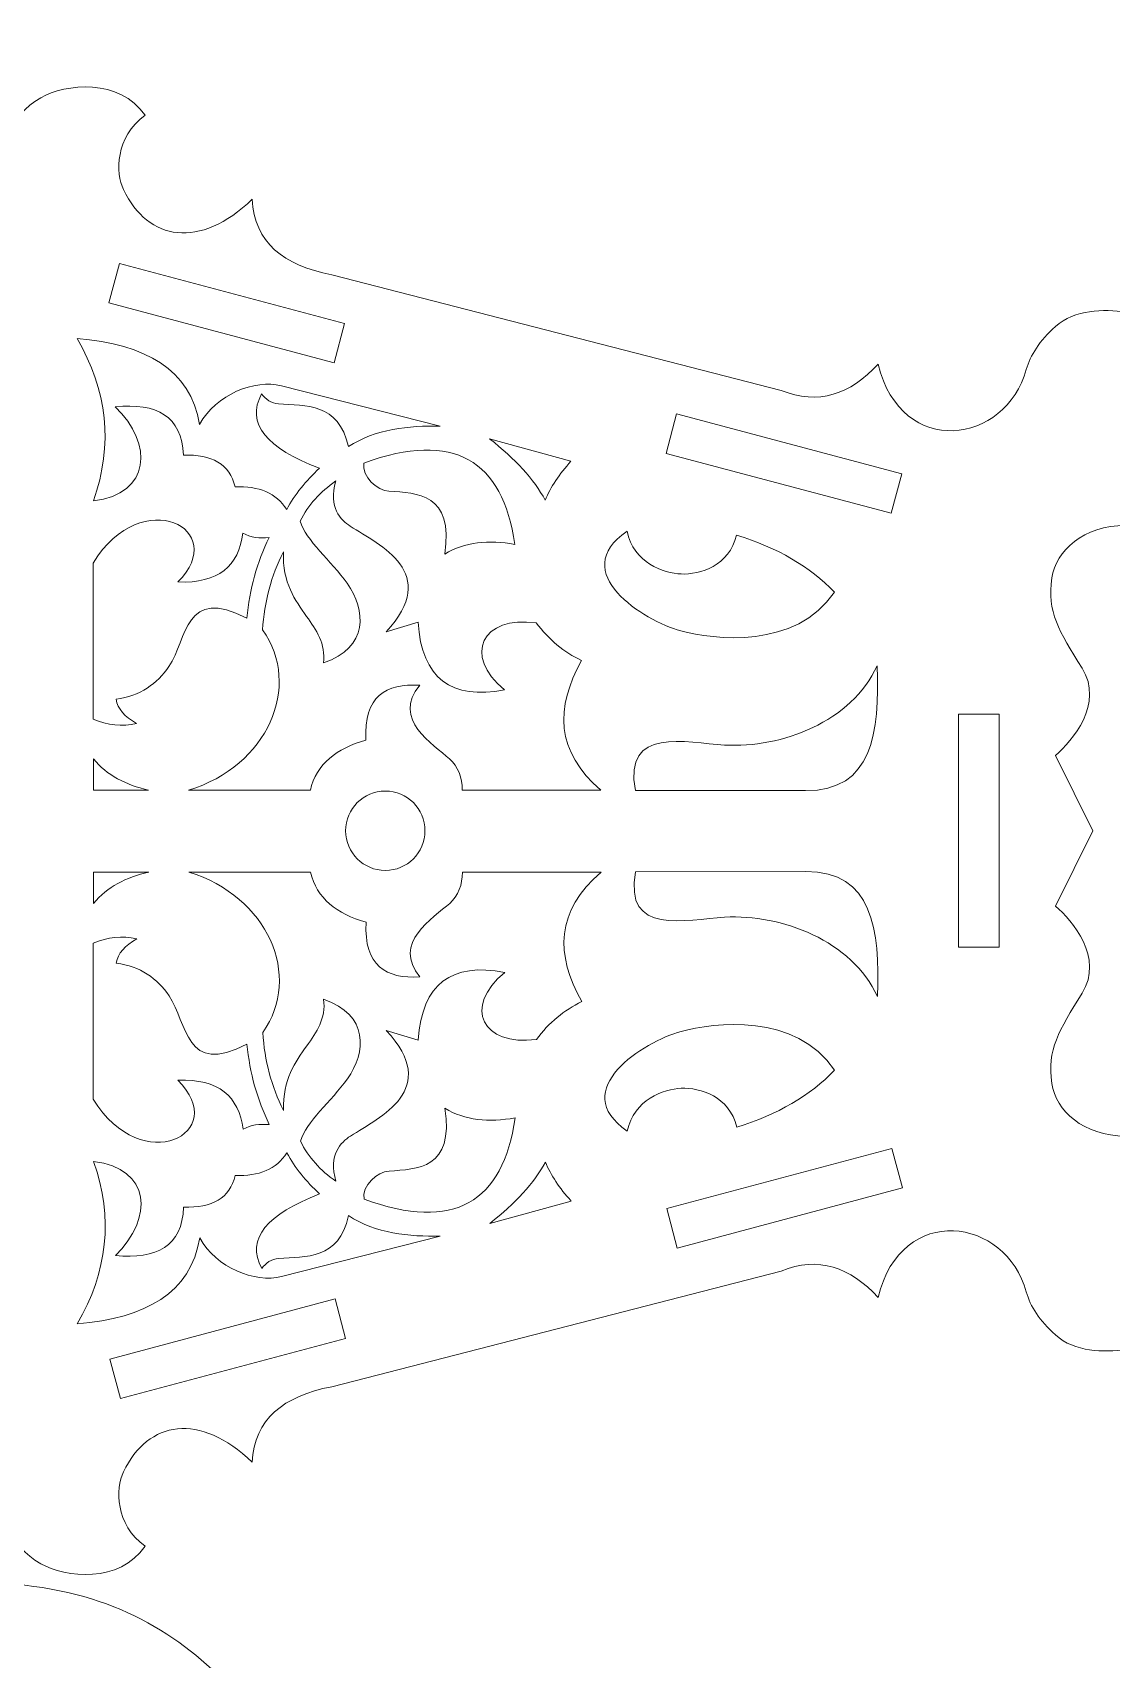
# Model space of a CAD drawing. Header units: centimetres. Extents: x -26.2 to 23.2, y -17.3 to 12.7.
# Drawn here: x -4.64 to 4.62, y -1.4 to 12.55 of the extents above; entities that cross this region are included whole.
import ezdxf

# ---------------------------------------------------------------- set-up
doc = ezdxf.new("R2010")
doc.units = ezdxf.units.CM
doc.header["$MEASUREMENT"] = 0
doc.layers.add('layer 1', color=7, linetype='Continuous')

msp = doc.modelspace()

# ---------------------------------------------------------------- linework, layer by layer
at = {"layer": 'layer 1', "color": 242, "lineweight": 9}
for points, knots in [([(4.45845, 5.70746), (4.45845, 5.70746), (4.1393, 5.06063), (4.1393, 5.06063), (4.1393, 5.06063), (4.28265, 4.93576), (4.55751, 4.61876), (4.36742, 4.31351), (4.36742, 4.31351), (4.16616, 3.99035), (4.06526, 3.83195), (4.10836, 3.53941), (4.10836, 3.53941), (4.14285, 3.3053), (4.37585, 3.0901), (4.7404, 3.08802), (4.7404, 3.08802), (4.7404, 3.08802), (4.7404, 1.25577), (4.7404, 1.25577), (4.7404, 1.25577), (4.55346, 1.23585), (4.30598, 1.23126), (4.13799, 1.38298), (4.13799, 1.38298), (4.00369, 1.50427), (3.92144, 1.62906), (3.88848, 1.75091), (3.88848, 1.75091), (3.71501, 2.39213), (2.81707, 2.52468), (2.61629, 1.70433), (2.61629, 1.70433), (2.3749, 1.96415), (2.10662, 2.06091), (1.78367, 1.93046), (1.78367, 1.93046), (1.78367, 1.93046), (-2.07264, 0.93827), (-2.07264, 0.93827), (-2.07264, 0.93827), (-2.48511, 0.85814), (-2.73836, 0.66123), (-2.75395, 0.29004), (-2.75395, 0.29004), (-3.20393, 0.7234), (-3.64829, 0.64961), (-3.85934, 0.20739), (-3.85934, 0.20739), (-3.92688, 0.06588), (-3.93301, -0.24247), (-3.6742, -0.43012), (-3.6742, -0.43012), (-3.89161, -0.75156), (-4.3595, -0.69988), (-4.56895, -0.58071), (-4.56895, -0.58071), (-5.13519, -0.25856), (-4.66163, 0.45414), (-4.99614, 0.42552), (-4.99614, 0.42552), (-5.08459, 0.41795), (-5.17567, 0.38894), (-5.26998, 0.3314), (-5.26998, 0.3314), (-5.47807, 0.22476), (-5.66952, 0.11761), (-5.87882, 0.0189), (-5.87882, 0.0189), (-6.17292, -0.11979), (-6.46937, -0.26389), (-6.79329, -0.32806), (-6.79329, -0.32806), (-6.8799, -0.34522), (-6.97179, -0.36034), (-7.06237, -0.37408), (-7.06237, -0.37408), (-7.28381, -0.40767), (-7.43477, -0.52451), (-7.46476, -0.70345), (-7.46476, -0.70345), (-7.48396, -0.81802), (-7.46715, -0.94927), (-7.33125, -1.11886), (-7.33125, -1.11886), (-7.69628, -1.13953), (-8.02181, -0.82535), (-8.02083, -0.41771), (-8.02083, -0.41771), (-8.8969, -0.38165), (-9.49354, -0.05375), (-9.9505, 0.40341), (-9.9505, 0.40341), (-10.42323, 0.87633), (-10.77827, 1.49282), (-11.11811, 1.57866), (-11.11811, 1.57866), (-11.00068, 1.37825), (-11.08739, 1.16177), (-11.18179, 1.07914), (-11.18179, 1.07914), (-11.29518, 0.97988), (-11.47221, 0.97053), (-11.55591, 0.99429), (-11.55591, 0.99429), (-11.66305, 1.02471), (-11.75448, 1.11906), (-11.78844, 1.17847), (-11.78844, 1.17847), (-11.85507, 1.29504), (-11.85127, 1.49886), (-11.82678, 1.58001), (-11.82678, 1.58001), (-11.79359, 1.68998), (-11.7042, 1.81207), (-11.64948, 1.85471), (-11.64948, 1.85471), (-11.44485, 2.01419), (-11.26447, 2.03251), (-11.01559, 2.02308), (-11.01559, 2.02308), (-11.58115, 2.89118), (-12.5579, 3.41561), (-13.61406, 3.36951), (-13.61406, 3.36951), (-13.89196, 3.35738), (-14.13357, 3.31979), (-14.29958, 3.26279), (-14.29958, 3.26279), (-14.46746, 3.20515), (-14.65178, 3.0614), (-14.6398, 2.94921), (-14.6398, 2.94921), (-14.63217, 2.87775), (-14.51344, 2.80417), (-14.30387, 2.81435), (-14.30387, 2.81435), (-14.47365, 2.50622), (-14.75675, 2.40495), (-14.96824, 2.4727), (-14.96824, 2.4727), (-15.18439, 2.54194), (-15.35744, 2.75405), (-15.36137, 3.08554), (-15.36137, 3.08554), (-15.68414, 2.96681), (-16.16542, 2.99143), (-16.47876, 3.11389), (-16.47876, 3.11389), (-16.8299, 3.25112), (-17.10101, 3.51855), (-17.26322, 3.86383), (-17.26322, 3.86383), (-17.40361, 4.16267), (-17.31485, 4.46839), (-17.44875, 4.70048), (-17.44875, 4.70048), (-17.55283, 4.88088), (-17.69818, 4.99401), (-17.912, 5.012), (-17.912, 5.012), (-18.06822, 5.02514), (-18.23809, 4.90711), (-18.39415, 4.66235), (-18.39415, 4.66235), (-18.58417, 4.86816), (-18.56627, 5.11358), (-18.38588, 5.38996), (-18.38588, 5.38996), (-18.66527, 5.39619), (-18.89751, 5.48953), (-19.06223, 5.70746), (-19.06223, 5.70746), (-18.89751, 5.92539), (-18.66527, 6.01873), (-18.38588, 6.02496), (-18.38588, 6.02496), (-18.56627, 6.30134), (-18.58417, 6.54676), (-18.39415, 6.75257), (-18.39415, 6.75257), (-18.23809, 6.50781), (-18.06822, 6.38978), (-17.912, 6.40292), (-17.912, 6.40292), (-17.69818, 6.42091), (-17.55283, 6.53404), (-17.44875, 6.71444), (-17.44875, 6.71444), (-17.31485, 6.94653), (-17.40361, 7.25225), (-17.26322, 7.55109), (-17.26322, 7.55109), (-17.10101, 7.89637), (-16.8299, 8.1638), (-16.47876, 8.30103), (-16.47876, 8.30103), (-16.16542, 8.42349), (-15.68414, 8.44811), (-15.36137, 8.32938), (-15.36137, 8.32938), (-15.35744, 8.66087), (-15.18439, 8.87298), (-14.96824, 8.94222), (-14.96824, 8.94222), (-14.75675, 9.00997), (-14.47365, 8.9087), (-14.30387, 8.60057), (-14.30387, 8.60057), (-14.51344, 8.61075), (-14.63217, 8.53717), (-14.6398, 8.46571), (-14.6398, 8.46571), (-14.65178, 8.35352), (-14.46746, 8.20977), (-14.29958, 8.15213), (-14.29958, 8.15213), (-14.13357, 8.09513), (-13.89196, 8.05754), (-13.61406, 8.04541), (-13.61406, 8.04541), (-12.5579, 7.99931), (-11.58115, 8.52374), (-11.01559, 9.39184), (-11.01559, 9.39184), (-11.26447, 9.38241), (-11.44485, 9.40073), (-11.64948, 9.56021), (-11.64948, 9.56021), (-11.7042, 9.60285), (-11.79359, 9.72494), (-11.82678, 9.83491), (-11.82678, 9.83491), (-11.85127, 9.91606), (-11.85507, 10.11988), (-11.78844, 10.23645), (-11.78844, 10.23645), (-11.75448, 10.29586), (-11.66305, 10.39021), (-11.55591, 10.42063), (-11.55591, 10.42063), (-11.47221, 10.44439), (-11.29518, 10.43504), (-11.18179, 10.33578), (-11.18179, 10.33578), (-11.08739, 10.25315), (-11.00068, 10.03667), (-11.11811, 9.83626), (-11.11811, 9.83626), (-10.77827, 9.9221), (-10.42323, 10.53859), (-9.9505, 11.01151), (-9.9505, 11.01151), (-9.49354, 11.46867), (-8.8969, 11.79657), (-8.02083, 11.83263), (-8.02083, 11.83263), (-8.02181, 12.24027), (-7.69628, 12.55445), (-7.33125, 12.53378), (-7.33125, 12.53378), (-7.46715, 12.36419), (-7.48396, 12.23294), (-7.46476, 12.11837), (-7.46476, 12.11837), (-7.43477, 11.93943), (-7.28381, 11.82259), (-7.06237, 11.789), (-7.06237, 11.789), (-6.97179, 11.77526), (-6.8799, 11.76014), (-6.79329, 11.74298), (-6.79329, 11.74298), (-6.46937, 11.67881), (-6.17292, 11.53471), (-5.87882, 11.39602), (-5.87882, 11.39602), (-5.66952, 11.29731), (-5.47807, 11.19016), (-5.26998, 11.08352), (-5.26998, 11.08352), (-5.17567, 11.02598), (-5.08459, 10.99697), (-4.99614, 10.9894), (-4.99614, 10.9894), (-4.66163, 10.96078), (-5.13519, 11.67348), (-4.56895, 11.99563), (-4.56895, 11.99563), (-4.3595, 12.1148), (-3.89161, 12.16648), (-3.6742, 11.84504), (-3.6742, 11.84504), (-3.93301, 11.65739), (-3.92688, 11.34904), (-3.85934, 11.20753), (-3.85934, 11.20753), (-3.64829, 10.76531), (-3.20393, 10.69152), (-2.75395, 11.12488), (-2.75395, 11.12488), (-2.73836, 10.75369), (-2.48511, 10.55678), (-2.07264, 10.47665), (-2.07264, 10.47665), (-2.07264, 10.47665), (1.78367, 9.48446), (1.78367, 9.48446), (1.78367, 9.48446), (2.10662, 9.35401), (2.3749, 9.45077), (2.61629, 9.71059), (2.61629, 9.71059), (2.81707, 8.89024), (3.71501, 9.02279), (3.88848, 9.66401), (3.88848, 9.66401), (3.92144, 9.78586), (4.00369, 9.91065), (4.13799, 10.03194), (4.13799, 10.03194), (4.30598, 10.18366), (4.55346, 10.17907), (4.7404, 10.15915), (4.7404, 10.15915), (4.7404, 10.15915), (4.7404, 8.3269), (4.7404, 8.3269), (4.7404, 8.3269), (4.37585, 8.32482), (4.14285, 8.10962), (4.10836, 7.87551), (4.10836, 7.87551), (4.06526, 7.58297), (4.16616, 7.42457), (4.36742, 7.10141), (4.36742, 7.10141), (4.55751, 6.79616), (4.28265, 6.47916), (4.1393, 6.35429), (4.1393, 6.35429), (4.1393, 6.35429), (4.45845, 5.70746), (4.45845, 5.70746)], [0, 0, 0, 0, 0.01149425, 0.01149425, 0.01149425, 0.01149425, 0.02298851, 0.02298851, 0.02298851, 0.02298851, 0.03448276, 0.03448276, 0.03448276, 0.03448276, 0.04597701, 0.04597701, 0.04597701, 0.04597701, 0.05747126, 0.05747126, 0.05747126, 0.05747126, 0.06896552, 0.06896552, 0.06896552, 0.06896552, 0.08045977, 0.08045977, 0.08045977, 0.08045977, 0.09195402, 0.09195402, 0.09195402, 0.09195402, 0.10344828, 0.10344828, 0.10344828, 0.10344828, 0.11494253, 0.11494253, 0.11494253, 0.11494253, 0.12643678, 0.12643678, 0.12643678, 0.12643678, 0.13793103, 0.13793103, 0.13793103, 0.13793103, 0.14942529, 0.14942529, 0.14942529, 0.14942529, 0.16091954, 0.16091954, 0.16091954, 0.16091954, 0.17241379, 0.17241379, 0.17241379, 0.17241379, 0.18390805, 0.18390805, 0.18390805, 0.18390805, 0.1954023, 0.1954023, 0.1954023, 0.1954023, 0.20689655, 0.20689655, 0.20689655, 0.20689655, 0.2183908, 0.2183908, 0.2183908, 0.2183908, 0.22988506, 0.22988506, 0.22988506, 0.22988506, 0.24137931, 0.24137931, 0.24137931, 0.24137931, 0.25287356, 0.25287356, 0.25287356, 0.25287356, 0.26436782, 0.26436782, 0.26436782, 0.26436782, 0.27586207, 0.27586207, 0.27586207, 0.27586207, 0.28735632, 0.28735632, 0.28735632, 0.28735632, 0.29885057, 0.29885057, 0.29885057, 0.29885057, 0.31034483, 0.31034483, 0.31034483, 0.31034483, 0.32183908, 0.32183908, 0.32183908, 0.32183908, 0.33333333, 0.33333333, 0.33333333, 0.33333333, 0.34482759, 0.34482759, 0.34482759, 0.34482759, 0.35632184, 0.35632184, 0.35632184, 0.35632184, 0.36781609, 0.36781609, 0.36781609, 0.36781609, 0.37931034, 0.37931034, 0.37931034, 0.37931034, 0.3908046, 0.3908046, 0.3908046, 0.3908046, 0.40229885, 0.40229885, 0.40229885, 0.40229885, 0.4137931, 0.4137931, 0.4137931, 0.4137931, 0.42528736, 0.42528736, 0.42528736, 0.42528736, 0.43678161, 0.43678161, 0.43678161, 0.43678161, 0.44827586, 0.44827586, 0.44827586, 0.44827586, 0.45977011, 0.45977011, 0.45977011, 0.45977011, 0.47126437, 0.47126437, 0.47126437, 0.47126437, 0.48275862, 0.48275862, 0.48275862, 0.48275862, 0.49425287, 0.49425287, 0.49425287, 0.49425287, 0.50574713, 0.50574713, 0.50574713, 0.50574713, 0.51724138, 0.51724138, 0.51724138, 0.51724138, 0.52873563, 0.52873563, 0.52873563, 0.52873563, 0.54022989, 0.54022989, 0.54022989, 0.54022989, 0.55172414, 0.55172414, 0.55172414, 0.55172414, 0.56321839, 0.56321839, 0.56321839, 0.56321839, 0.57471264, 0.57471264, 0.57471264, 0.57471264, 0.5862069, 0.5862069, 0.5862069, 0.5862069, 0.59770115, 0.59770115, 0.59770115, 0.59770115, 0.6091954, 0.6091954, 0.6091954, 0.6091954, 0.62068966, 0.62068966, 0.62068966, 0.62068966, 0.63218391, 0.63218391, 0.63218391, 0.63218391, 0.64367816, 0.64367816, 0.64367816, 0.64367816, 0.65517241, 0.65517241, 0.65517241, 0.65517241, 0.66666667, 0.66666667, 0.66666667, 0.66666667, 0.67816092, 0.67816092, 0.67816092, 0.67816092, 0.68965517, 0.68965517, 0.68965517, 0.68965517, 0.70114943, 0.70114943, 0.70114943, 0.70114943, 0.71264368, 0.71264368, 0.71264368, 0.71264368, 0.72413793, 0.72413793, 0.72413793, 0.72413793, 0.73563218, 0.73563218, 0.73563218, 0.73563218, 0.74712644, 0.74712644, 0.74712644, 0.74712644, 0.75862069, 0.75862069, 0.75862069, 0.75862069, 0.77011494, 0.77011494, 0.77011494, 0.77011494, 0.7816092, 0.7816092, 0.7816092, 0.7816092, 0.79310345, 0.79310345, 0.79310345, 0.79310345, 0.8045977, 0.8045977, 0.8045977, 0.8045977, 0.81609195, 0.81609195, 0.81609195, 0.81609195, 0.82758621, 0.82758621, 0.82758621, 0.82758621, 0.83908046, 0.83908046, 0.83908046, 0.83908046, 0.85057471, 0.85057471, 0.85057471, 0.85057471, 0.86206897, 0.86206897, 0.86206897, 0.86206897, 0.87356322, 0.87356322, 0.87356322, 0.87356322, 0.88505747, 0.88505747, 0.88505747, 0.88505747, 0.89655172, 0.89655172, 0.89655172, 0.89655172, 0.90804598, 0.90804598, 0.90804598, 0.90804598, 0.91954023, 0.91954023, 0.91954023, 0.91954023, 0.93103448, 0.93103448, 0.93103448, 0.93103448, 0.94252874, 0.94252874, 0.94252874, 0.94252874, 0.95402299, 0.95402299, 0.95402299, 0.95402299, 0.96551724, 0.96551724, 0.96551724, 0.96551724, 0.97701149, 0.97701149, 0.97701149, 0.97701149, 1, 1, 1, 1]), ([(-2.05222, 9.72041), (-2.05222, 9.72041), (-3.98497, 10.23467), (-3.98497, 10.23467), (-3.98497, 10.23467), (-3.98497, 10.23467), (-3.89497, 10.57291), (-3.89497, 10.57291), (-3.89497, 10.57291), (-3.89497, 10.57291), (-1.96222, 10.05865), (-1.96222, 10.05865), (-1.96222, 10.05865), (-1.96222, 10.05865), (-2.05222, 9.72041), (-2.05222, 9.72041)], [0, 0, 0, 0, 0.2, 0.2, 0.2, 0.2, 0.4, 0.4, 0.4, 0.4, 0.6, 0.6, 0.6, 0.6, 1, 1, 1, 1]), ([(-3.2064, 9.1936), (-3.28378, 9.66498), (-3.6692, 9.88142), (-4.2581, 9.92947), (-4.2581, 9.92947), (-3.9983, 9.48709), (-3.94518, 9.02359), (-4.11754, 8.5371), (-4.11754, 8.5371), (-3.62608, 8.59791), (-3.59852, 9.02), (-3.93069, 9.3449), (-3.93069, 9.3449), (-3.57524, 9.37868), (-3.35676, 9.26565), (-3.34528, 8.92901), (-3.34528, 8.92901), (-3.10096, 8.93735), (-2.948, 8.85234), (-2.90213, 8.65781), (-2.90213, 8.65781), (-2.69909, 8.6651), (-2.54735, 8.60532), (-2.45895, 8.46268), (-2.45895, 8.46268), (-2.39035, 8.59257), (-2.29276, 8.70869), (-2.17783, 8.81656), (-2.17783, 8.81656), (-2.62856, 8.98932), (-2.81203, 9.19907), (-2.67393, 9.45487), (-2.67393, 9.45487), (-2.64146, 9.41047), (-2.5908, 9.37267), (-2.5294, 9.36879), (-2.5294, 9.36879), (-2.29724, 9.35413), (-2.01224, 9.38085), (-1.92978, 9.00218), (-1.92978, 9.00218), (-1.70059, 9.15323), (-1.40491, 9.18481), (-1.14264, 9.17705), (-1.14264, 9.17705), (-1.14264, 9.17705), (-2.50366, 9.52414), (-2.50366, 9.52414), (-2.50366, 9.52414), (-2.73383, 9.58283), (-3.06477, 9.4504), (-3.2064, 9.1936)], [0, 0, 0, 0, 0.07142857, 0.07142857, 0.07142857, 0.07142857, 0.14285714, 0.14285714, 0.14285714, 0.14285714, 0.21428571, 0.21428571, 0.21428571, 0.21428571, 0.28571429, 0.28571429, 0.28571429, 0.28571429, 0.35714286, 0.35714286, 0.35714286, 0.35714286, 0.42857143, 0.42857143, 0.42857143, 0.42857143, 0.5, 0.5, 0.5, 0.5, 0.57142857, 0.57142857, 0.57142857, 0.57142857, 0.64285714, 0.64285714, 0.64285714, 0.64285714, 0.71428571, 0.71428571, 0.71428571, 0.71428571, 0.78571429, 0.78571429, 0.78571429, 0.78571429, 0.85714286, 0.85714286, 0.85714286, 0.85714286, 1, 1, 1, 1]), ([(2.72952, 8.4302), (2.72952, 8.4302), (0.79677, 8.94446), (0.79677, 8.94446), (0.79677, 8.94446), (0.79677, 8.94446), (0.88677, 9.2827), (0.88677, 9.2827), (0.88677, 9.2827), (0.88677, 9.2827), (2.81952, 8.76844), (2.81952, 8.76844), (2.81952, 8.76844), (2.81952, 8.76844), (2.72952, 8.4302), (2.72952, 8.4302)], [0, 0, 0, 0, 0.2, 0.2, 0.2, 0.2, 0.4, 0.4, 0.4, 0.4, 0.6, 0.6, 0.6, 0.6, 1, 1, 1, 1]), ([(-0.50041, 8.16363), (-0.60513, 8.88742), (-1.02188, 9.14312), (-1.79688, 8.86148), (-1.79688, 8.86148), (-1.81689, 8.74363), (-1.68063, 8.62574), (-1.58158, 8.61952), (-1.58158, 8.61952), (-1.34175, 8.60446), (-1.0223, 8.60113), (-1.10234, 8.08095), (-1.10234, 8.08095), (-0.92989, 8.18607), (-0.72576, 8.20403), (-0.50041, 8.16363)], [0, 0, 0, 0, 0.2, 0.2, 0.2, 0.2, 0.4, 0.4, 0.4, 0.4, 0.6, 0.6, 0.6, 0.6, 1, 1, 1, 1]), ([(-0.24074, 8.54302), (-0.33465, 8.72293), (-0.49963, 8.89778), (-0.71699, 9.06889), (-0.71699, 9.06889), (-0.71699, 9.06889), (-0.01915, 8.87706), (-0.01915, 8.87706), (-0.01915, 8.87706), (-0.11859, 8.76677), (-0.19421, 8.65551), (-0.24074, 8.54302)], [0, 0, 0, 0, 0.25, 0.25, 0.25, 0.25, 0.5, 0.5, 0.5, 0.5, 1, 1, 1, 1]), ([(-3.39336, 7.84139), (-2.93809, 8.29469), (-3.69817, 8.68897), (-4.12097, 8.00345), (-4.12097, 8.00345), (-4.12097, 8.00345), (-4.12097, 6.66399), (-4.12097, 6.66399), (-4.12097, 6.66399), (-3.99639, 6.61249), (-3.87182, 6.59976), (-3.74725, 6.62761), (-3.74725, 6.62761), (-3.84788, 6.68506), (-3.9101, 6.75428), (-3.92254, 6.83597), (-3.92254, 6.83597), (-3.71694, 6.86338), (-3.56988, 6.96787), (-3.46944, 7.11665), (-3.46944, 7.11665), (-3.31183, 7.3501), (-3.33328, 7.81094), (-2.80135, 7.53051), (-2.80135, 7.53051), (-2.77767, 7.77994), (-2.71259, 8.00981), (-2.60953, 8.22173), (-2.60953, 8.22173), (-2.69141, 8.21423), (-2.768, 8.22263), (-2.83443, 8.26142), (-2.83443, 8.26142), (-2.87075, 7.97987), (-3.04395, 7.82748), (-3.39336, 7.84139)], [0, 0, 0, 0, 0.1, 0.1, 0.1, 0.1, 0.2, 0.2, 0.2, 0.2, 0.3, 0.3, 0.3, 0.3, 0.4, 0.4, 0.4, 0.4, 0.5, 0.5, 0.5, 0.5, 0.6, 0.6, 0.6, 0.6, 0.7, 0.7, 0.7, 0.7, 0.8, 0.8, 0.8, 0.8, 1, 1, 1, 1]), ([(-2.66595, 7.43121), (-2.32204, 6.94753), (-2.62402, 6.26233), (-3.30096, 6.05538), (-3.30096, 6.05538), (-3.30096, 6.05538), (-2.25585, 6.05538), (-2.25585, 6.05538), (-2.25585, 6.05538), (-2.20346, 6.28141), (-2.03046, 6.41365), (-1.7796, 6.48532), (-1.7796, 6.48532), (-1.79756, 6.86093), (-1.60736, 6.97189), (-1.31658, 6.95496), (-1.31658, 6.95496), (-1.56228, 6.66368), (-1.20026, 6.44765), (-1.06149, 6.32421), (-1.06149, 6.32421), (-0.98927, 6.25997), (-0.95097, 6.16318), (-0.95277, 6.05538), (-0.95277, 6.05538), (-0.95277, 6.05538), (0.23785, 6.05538), (0.23785, 6.05538), (0.23785, 6.05538), (-0.1513, 6.38675), (-0.15578, 6.76473), (0.07249, 7.16663), (0.07249, 7.16663), (-0.0797, 7.23935), (-0.2097, 7.3475), (-0.31777, 7.49074), (-0.31777, 7.49074), (-0.78205, 7.5544), (-0.95097, 7.21377), (-0.58897, 6.91527), (-0.58897, 6.91527), (-1.04411, 6.8281), (-1.29966, 7.01124), (-1.33147, 7.49736), (-1.33147, 7.49736), (-1.33147, 7.49736), (-1.60596, 7.41302), (-1.60596, 7.41302), (-1.60596, 7.41302), (-1.13443, 7.92251), (-1.65891, 8.15578), (-1.91282, 8.31972), (-1.91282, 8.31972), (-1.99619, 8.37355), (-2.10348, 8.47759), (-2.03757, 8.70783), (-2.03757, 8.70783), (-2.16997, 8.61383), (-2.27558, 8.50197), (-2.34184, 8.36387), (-2.34184, 8.36387), (-2.29626, 8.19831), (-2.07631, 8.02066), (-1.93987, 7.82976), (-1.93987, 7.82976), (-1.77632, 7.60093), (-1.75412, 7.27739), (-2.1434, 7.14678), (-2.1434, 7.14678), (-2.12201, 7.3113), (-2.20523, 7.43102), (-2.2876, 7.5461), (-2.2876, 7.5461), (-2.38644, 7.68419), (-2.49519, 7.83221), (-2.48736, 8.09929), (-2.48736, 8.09929), (-2.59202, 7.89466), (-2.64949, 7.67113), (-2.66595, 7.43121)], [0, 0, 0, 0, 0.04761905, 0.04761905, 0.04761905, 0.04761905, 0.0952381, 0.0952381, 0.0952381, 0.0952381, 0.14285714, 0.14285714, 0.14285714, 0.14285714, 0.19047619, 0.19047619, 0.19047619, 0.19047619, 0.23809524, 0.23809524, 0.23809524, 0.23809524, 0.28571429, 0.28571429, 0.28571429, 0.28571429, 0.33333333, 0.33333333, 0.33333333, 0.33333333, 0.38095238, 0.38095238, 0.38095238, 0.38095238, 0.42857143, 0.42857143, 0.42857143, 0.42857143, 0.47619048, 0.47619048, 0.47619048, 0.47619048, 0.52380952, 0.52380952, 0.52380952, 0.52380952, 0.57142857, 0.57142857, 0.57142857, 0.57142857, 0.61904762, 0.61904762, 0.61904762, 0.61904762, 0.66666667, 0.66666667, 0.66666667, 0.66666667, 0.71428571, 0.71428571, 0.71428571, 0.71428571, 0.76190476, 0.76190476, 0.76190476, 0.76190476, 0.80952381, 0.80952381, 0.80952381, 0.80952381, 0.85714286, 0.85714286, 0.85714286, 0.85714286, 0.9047619, 0.9047619, 0.9047619, 0.9047619, 1, 1, 1, 1]), ([(1.40135, 8.24375), (1.33952, 7.97837), (1.0888, 7.90342), (0.92588, 7.90987), (0.92588, 7.90987), (0.77566, 7.91581), (0.51882, 8.00717), (0.46207, 8.27682), (0.46207, 8.27682), (-0.05605, 7.92331), (0.60425, 7.50912), (0.92431, 7.42202), (0.92431, 7.42202), (1.20607, 7.34534), (1.90951, 7.26151), (2.2414, 7.75426), (2.2414, 7.75426), (2.03116, 7.97194), (1.75269, 8.13632), (1.40135, 8.24375)], [0, 0, 0, 0, 0.16666667, 0.16666667, 0.16666667, 0.16666667, 0.33333333, 0.33333333, 0.33333333, 0.33333333, 0.5, 0.5, 0.5, 0.5, 0.66666667, 0.66666667, 0.66666667, 0.66666667, 1, 1, 1, 1]), ([(0.53414, 6.05216), (0.42804, 6.60587), (0.97097, 6.4609), (1.29812, 6.44244), (1.29812, 6.44244), (1.78953, 6.4147), (2.39009, 6.64306), (2.60864, 7.1229), (2.60864, 7.1229), (2.63075, 6.5453), (2.56867, 6.04937), (1.99349, 6.05134), (1.99349, 6.05134), (1.99349, 6.05134), (0.53414, 6.05216), (0.53414, 6.05216)], [0, 0, 0, 0, 0.2, 0.2, 0.2, 0.2, 0.4, 0.4, 0.4, 0.4, 0.6, 0.6, 0.6, 0.6, 1, 1, 1, 1]), ([(3.30554, 4.70746), (3.30554, 4.70746), (3.30554, 6.70746), (3.30554, 6.70746), (3.30554, 6.70746), (3.30554, 6.70746), (3.65555, 6.70746), (3.65555, 6.70746), (3.65555, 6.70746), (3.65555, 6.70746), (3.65555, 4.70746), (3.65555, 4.70746), (3.65555, 4.70746), (3.65555, 4.70746), (3.30554, 4.70746), (3.30554, 4.70746)], [0, 0, 0, 0, 0.2, 0.2, 0.2, 0.2, 0.4, 0.4, 0.4, 0.4, 0.6, 0.6, 0.6, 0.6, 1, 1, 1, 1]), ([(-3.64406, 6.05615), (-3.83908, 6.09978), (-4.00137, 6.18339), (-4.11701, 6.32404), (-4.11701, 6.32404), (-4.11701, 6.32404), (-4.11701, 6.05615), (-4.11701, 6.05615), (-4.11701, 6.05615), (-4.11701, 6.05615), (-3.64406, 6.05615), (-3.64406, 6.05615)], [0, 0, 0, 0, 0.25, 0.25, 0.25, 0.25, 0.5, 0.5, 0.5, 0.5, 1, 1, 1, 1]), ([(-1.27189, 5.70746), (-1.27189, 5.51934), (-1.42441, 5.36682), (-1.61253, 5.36682), (-1.61253, 5.36682), (-1.80065, 5.36682), (-1.95317, 5.51934), (-1.95317, 5.70746), (-1.95317, 5.70746), (-1.95317, 5.89558), (-1.80065, 6.0481), (-1.61253, 6.0481), (-1.61253, 6.0481), (-1.42441, 6.0481), (-1.27189, 5.89558), (-1.27189, 5.70746)], [0, 0, 0, 0, 0.2, 0.2, 0.2, 0.2, 0.4, 0.4, 0.4, 0.4, 0.6, 0.6, 0.6, 0.6, 1, 1, 1, 1]), ([(-3.64249, 5.352), (-3.83751, 5.30837), (-3.9998, 5.22476), (-4.11544, 5.08411), (-4.11544, 5.08411), (-4.11544, 5.08411), (-4.11544, 5.352), (-4.11544, 5.352), (-4.11544, 5.352), (-4.11544, 5.352), (-3.64249, 5.352), (-3.64249, 5.352)], [0, 0, 0, 0, 0.25, 0.25, 0.25, 0.25, 0.5, 0.5, 0.5, 0.5, 1, 1, 1, 1]), ([(-2.66438, 3.97694), (-2.32047, 4.46062), (-2.62245, 5.14582), (-3.29939, 5.35277), (-3.29939, 5.35277), (-3.29939, 5.35277), (-2.25428, 5.35277), (-2.25428, 5.35277), (-2.25428, 5.35277), (-2.20189, 5.12674), (-2.02889, 4.9945), (-1.77803, 4.92283), (-1.77803, 4.92283), (-1.79599, 4.54722), (-1.60579, 4.43626), (-1.31501, 4.45319), (-1.31501, 4.45319), (-1.56071, 4.74447), (-1.19869, 4.9605), (-1.05992, 5.08394), (-1.05992, 5.08394), (-0.9877, 5.14818), (-0.9494, 5.24497), (-0.9512, 5.35277), (-0.9512, 5.35277), (-0.9512, 5.35277), (0.23942, 5.35277), (0.23942, 5.35277), (0.23942, 5.35277), (-0.14973, 5.0214), (-0.15421, 4.64342), (0.07406, 4.24152), (0.07406, 4.24152), (-0.07813, 4.1688), (-0.20813, 4.06065), (-0.3162, 3.91741), (-0.3162, 3.91741), (-0.78048, 3.85375), (-0.9494, 4.19438), (-0.5874, 4.49288), (-0.5874, 4.49288), (-1.04254, 4.58005), (-1.29809, 4.39691), (-1.3299, 3.91079), (-1.3299, 3.91079), (-1.3299, 3.91079), (-1.60439, 3.99513), (-1.60439, 3.99513), (-1.60439, 3.99513), (-1.13286, 3.48564), (-1.65734, 3.25237), (-1.91125, 3.08843), (-1.91125, 3.08843), (-1.99462, 3.0346), (-2.10191, 2.93056), (-2.036, 2.70032), (-2.036, 2.70032), (-2.1684, 2.79432), (-2.27401, 2.90618), (-2.34027, 3.04428), (-2.34027, 3.04428), (-2.29469, 3.20984), (-2.07474, 3.38749), (-1.9383, 3.57839), (-1.9383, 3.57839), (-1.77475, 3.80722), (-1.75255, 4.13076), (-2.14183, 4.26137), (-2.14183, 4.26137), (-2.12044, 4.09685), (-2.20366, 3.97713), (-2.28603, 3.86205), (-2.28603, 3.86205), (-2.38487, 3.72396), (-2.49362, 3.57594), (-2.48579, 3.30886), (-2.48579, 3.30886), (-2.59045, 3.51349), (-2.64792, 3.73702), (-2.66438, 3.97694)], [0, 0, 0, 0, 0.04761905, 0.04761905, 0.04761905, 0.04761905, 0.0952381, 0.0952381, 0.0952381, 0.0952381, 0.14285714, 0.14285714, 0.14285714, 0.14285714, 0.19047619, 0.19047619, 0.19047619, 0.19047619, 0.23809524, 0.23809524, 0.23809524, 0.23809524, 0.28571429, 0.28571429, 0.28571429, 0.28571429, 0.33333333, 0.33333333, 0.33333333, 0.33333333, 0.38095238, 0.38095238, 0.38095238, 0.38095238, 0.42857143, 0.42857143, 0.42857143, 0.42857143, 0.47619048, 0.47619048, 0.47619048, 0.47619048, 0.52380952, 0.52380952, 0.52380952, 0.52380952, 0.57142857, 0.57142857, 0.57142857, 0.57142857, 0.61904762, 0.61904762, 0.61904762, 0.61904762, 0.66666667, 0.66666667, 0.66666667, 0.66666667, 0.71428571, 0.71428571, 0.71428571, 0.71428571, 0.76190476, 0.76190476, 0.76190476, 0.76190476, 0.80952381, 0.80952381, 0.80952381, 0.80952381, 0.85714286, 0.85714286, 0.85714286, 0.85714286, 0.9047619, 0.9047619, 0.9047619, 0.9047619, 1, 1, 1, 1]), ([(0.53571, 5.35599), (0.42961, 4.80228), (0.97254, 4.94725), (1.29969, 4.96571), (1.29969, 4.96571), (1.7911, 4.99345), (2.39166, 4.76509), (2.61021, 4.28525), (2.61021, 4.28525), (2.63232, 4.86285), (2.57024, 5.35878), (1.99506, 5.35681), (1.99506, 5.35681), (1.99506, 5.35681), (0.53571, 5.35599), (0.53571, 5.35599)], [0, 0, 0, 0, 0.2, 0.2, 0.2, 0.2, 0.4, 0.4, 0.4, 0.4, 0.6, 0.6, 0.6, 0.6, 1, 1, 1, 1]), ([(-3.39179, 3.56676), (-2.93652, 3.11346), (-3.6966, 2.71918), (-4.1194, 3.4047), (-4.1194, 3.4047), (-4.1194, 3.4047), (-4.1194, 4.74416), (-4.1194, 4.74416), (-4.1194, 4.74416), (-3.99482, 4.79566), (-3.87025, 4.80839), (-3.74568, 4.78054), (-3.74568, 4.78054), (-3.84631, 4.72309), (-3.90853, 4.65387), (-3.92097, 4.57218), (-3.92097, 4.57218), (-3.71537, 4.54477), (-3.56831, 4.44028), (-3.46787, 4.2915), (-3.46787, 4.2915), (-3.31026, 4.05805), (-3.33171, 3.59721), (-2.79978, 3.87764), (-2.79978, 3.87764), (-2.7761, 3.62821), (-2.71102, 3.39834), (-2.60796, 3.18642), (-2.60796, 3.18642), (-2.68984, 3.19392), (-2.76643, 3.18552), (-2.83286, 3.14673), (-2.83286, 3.14673), (-2.86918, 3.42828), (-3.04238, 3.58067), (-3.39179, 3.56676)], [0, 0, 0, 0, 0.1, 0.1, 0.1, 0.1, 0.2, 0.2, 0.2, 0.2, 0.3, 0.3, 0.3, 0.3, 0.4, 0.4, 0.4, 0.4, 0.5, 0.5, 0.5, 0.5, 0.6, 0.6, 0.6, 0.6, 0.7, 0.7, 0.7, 0.7, 0.8, 0.8, 0.8, 0.8, 1, 1, 1, 1]), ([(1.40292, 3.1644), (1.34109, 3.42978), (1.09037, 3.50473), (0.92745, 3.49828), (0.92745, 3.49828), (0.77723, 3.49234), (0.52039, 3.40098), (0.46364, 3.13133), (0.46364, 3.13133), (-0.05448, 3.48484), (0.60582, 3.89903), (0.92588, 3.98613), (0.92588, 3.98613), (1.20764, 4.06281), (1.91108, 4.14664), (2.24297, 3.65389), (2.24297, 3.65389), (2.03273, 3.43621), (1.75426, 3.27183), (1.40292, 3.1644)], [0, 0, 0, 0, 0.16666667, 0.16666667, 0.16666667, 0.16666667, 0.33333333, 0.33333333, 0.33333333, 0.33333333, 0.5, 0.5, 0.5, 0.5, 0.66666667, 0.66666667, 0.66666667, 0.66666667, 1, 1, 1, 1]), ([(-0.49884, 3.24452), (-0.60356, 2.52073), (-1.02031, 2.26503), (-1.79531, 2.54667), (-1.79531, 2.54667), (-1.81532, 2.66452), (-1.67906, 2.78241), (-1.58001, 2.78863), (-1.58001, 2.78863), (-1.34018, 2.80369), (-1.02073, 2.80702), (-1.10077, 3.3272), (-1.10077, 3.3272), (-0.92832, 3.22208), (-0.72419, 3.20412), (-0.49884, 3.24452)], [0, 0, 0, 0, 0.2, 0.2, 0.2, 0.2, 0.4, 0.4, 0.4, 0.4, 0.6, 0.6, 0.6, 0.6, 1, 1, 1, 1]), ([(-3.20483, 2.21455), (-3.28221, 1.74317), (-3.66763, 1.52673), (-4.25653, 1.47868), (-4.25653, 1.47868), (-3.99673, 1.92106), (-3.94361, 2.38456), (-4.11597, 2.87105), (-4.11597, 2.87105), (-3.62451, 2.81024), (-3.59695, 2.38815), (-3.92912, 2.06325), (-3.92912, 2.06325), (-3.57367, 2.02947), (-3.35519, 2.1425), (-3.34371, 2.47914), (-3.34371, 2.47914), (-3.09939, 2.4708), (-2.94643, 2.55581), (-2.90056, 2.75034), (-2.90056, 2.75034), (-2.69752, 2.74305), (-2.54578, 2.80283), (-2.45738, 2.94547), (-2.45738, 2.94547), (-2.38878, 2.81558), (-2.29119, 2.69946), (-2.17626, 2.59159), (-2.17626, 2.59159), (-2.62699, 2.41883), (-2.81046, 2.20908), (-2.67236, 1.95328), (-2.67236, 1.95328), (-2.63989, 1.99768), (-2.58923, 2.03548), (-2.52783, 2.03936), (-2.52783, 2.03936), (-2.29567, 2.05402), (-2.01067, 2.0273), (-1.92821, 2.40597), (-1.92821, 2.40597), (-1.69902, 2.25492), (-1.40334, 2.22334), (-1.14107, 2.2311), (-1.14107, 2.2311), (-1.14107, 2.2311), (-2.50209, 1.88401), (-2.50209, 1.88401), (-2.50209, 1.88401), (-2.73226, 1.82532), (-3.0632, 1.95775), (-3.20483, 2.21455)], [0, 0, 0, 0, 0.07142857, 0.07142857, 0.07142857, 0.07142857, 0.14285714, 0.14285714, 0.14285714, 0.14285714, 0.21428571, 0.21428571, 0.21428571, 0.21428571, 0.28571429, 0.28571429, 0.28571429, 0.28571429, 0.35714286, 0.35714286, 0.35714286, 0.35714286, 0.42857143, 0.42857143, 0.42857143, 0.42857143, 0.5, 0.5, 0.5, 0.5, 0.57142857, 0.57142857, 0.57142857, 0.57142857, 0.64285714, 0.64285714, 0.64285714, 0.64285714, 0.71428571, 0.71428571, 0.71428571, 0.71428571, 0.78571429, 0.78571429, 0.78571429, 0.78571429, 0.85714286, 0.85714286, 0.85714286, 0.85714286, 1, 1, 1, 1]), ([(0.80281, 2.46586), (0.80281, 2.46586), (2.73525, 2.98127), (2.73525, 2.98127), (2.73525, 2.98127), (2.73525, 2.98127), (2.82545, 2.64308), (2.82545, 2.64308), (2.82545, 2.64308), (2.82545, 2.64308), (0.89301, 2.12767), (0.89301, 2.12767), (0.89301, 2.12767), (0.89301, 2.12767), (0.80281, 2.46586), (0.80281, 2.46586)], [0, 0, 0, 0, 0.2, 0.2, 0.2, 0.2, 0.4, 0.4, 0.4, 0.4, 0.6, 0.6, 0.6, 0.6, 1, 1, 1, 1]), ([(-0.23917, 2.86513), (-0.33308, 2.68522), (-0.49806, 2.51037), (-0.71542, 2.33926), (-0.71542, 2.33926), (-0.71542, 2.33926), (-0.01758, 2.53109), (-0.01758, 2.53109), (-0.01758, 2.53109), (-0.11702, 2.64138), (-0.19264, 2.75264), (-0.23917, 2.86513)], [0, 0, 0, 0, 0.25, 0.25, 0.25, 0.25, 0.5, 0.5, 0.5, 0.5, 1, 1, 1, 1]), ([(-3.97566, 1.1758), (-3.97566, 1.1758), (-2.04322, 1.69121), (-2.04322, 1.69121), (-2.04322, 1.69121), (-2.04322, 1.69121), (-1.95302, 1.35302), (-1.95302, 1.35302), (-1.95302, 1.35302), (-1.95302, 1.35302), (-3.88546, 0.83761), (-3.88546, 0.83761), (-3.88546, 0.83761), (-3.88546, 0.83761), (-3.97566, 1.1758), (-3.97566, 1.1758)], [0, 0, 0, 0, 0.2, 0.2, 0.2, 0.2, 0.4, 0.4, 0.4, 0.4, 0.6, 0.6, 0.6, 0.6, 1, 1, 1, 1]), ([(-17.42366, -6.87285), (-17.42366, -6.87285), (-17.10451, -6.22602), (-17.10451, -6.22602), (-17.10451, -6.22602), (-17.24786, -6.10115), (-17.52272, -5.78415), (-17.33263, -5.4789), (-17.33263, -5.4789), (-17.13137, -5.15574), (-17.03047, -4.99734), (-17.07357, -4.7048), (-17.07357, -4.7048), (-17.10806, -4.47069), (-17.34106, -4.25549), (-17.70561, -4.25341), (-17.70561, -4.25341), (-17.70561, -4.25341), (-17.70561, -2.42116), (-17.70561, -2.42116), (-17.70561, -2.42116), (-17.51867, -2.40124), (-17.27119, -2.39665), (-17.1032, -2.54837), (-17.1032, -2.54837), (-16.9689, -2.66966), (-16.88665, -2.79445), (-16.85369, -2.9163), (-16.85369, -2.9163), (-16.68022, -3.55752), (-15.78228, -3.69007), (-15.5815, -2.86972), (-15.5815, -2.86972), (-15.34011, -3.12954), (-15.07183, -3.2263), (-14.74888, -3.09585), (-14.74888, -3.09585), (-14.74888, -3.09585), (-10.89257, -2.10366), (-10.89257, -2.10366), (-10.89257, -2.10366), (-10.4801, -2.02353), (-10.22685, -1.82662), (-10.21126, -1.45543), (-10.21126, -1.45543), (-9.76128, -1.88879), (-9.31692, -1.815), (-9.10587, -1.37278), (-9.10587, -1.37278), (-9.03833, -1.23127), (-9.0322, -0.92292), (-9.29101, -0.73527), (-9.29101, -0.73527), (-9.0736, -0.41383), (-8.60571, -0.46551), (-8.39626, -0.58468), (-8.39626, -0.58468), (-7.83002, -0.90683), (-8.30358, -1.61953), (-7.96907, -1.59091), (-7.96907, -1.59091), (-7.88062, -1.58334), (-7.78954, -1.55433), (-7.69523, -1.49679), (-7.69523, -1.49679), (-7.48714, -1.39015), (-7.29569, -1.283), (-7.08639, -1.18429), (-7.08639, -1.18429), (-6.79229, -1.0456), (-6.49584, -0.9015), (-6.17192, -0.83733), (-6.17192, -0.83733), (-6.08531, -0.82017), (-5.99342, -0.80505), (-5.90284, -0.79131), (-5.90284, -0.79131), (-5.6814, -0.75772), (-5.53044, -0.64088), (-5.50045, -0.46194), (-5.50045, -0.46194), (-5.48125, -0.34737), (-5.49806, -0.21612), (-5.63396, -0.04653), (-5.63396, -0.04653), (-5.26893, -0.02586), (-4.9434, -0.34004), (-4.94438, -0.74768), (-4.94438, -0.74768), (-4.06831, -0.78374), (-3.47167, -1.11164), (-3.01471, -1.5688), (-3.01471, -1.5688), (-2.54198, -2.04172), (-2.18694, -2.65821), (-1.8471, -2.74405), (-1.8471, -2.74405), (-1.96453, -2.54364), (-1.87782, -2.32716), (-1.78342, -2.24453), (-1.78342, -2.24453), (-1.67003, -2.14527), (-1.493, -2.13592), (-1.4093, -2.15968), (-1.4093, -2.15968), (-1.30216, -2.1901), (-1.21073, -2.28445), (-1.17677, -2.34386), (-1.17677, -2.34386), (-1.11014, -2.46043), (-1.11394, -2.66425), (-1.13843, -2.7454), (-1.13843, -2.7454), (-1.17162, -2.85537), (-1.26101, -2.97746), (-1.31573, -3.0201), (-1.31573, -3.0201), (-1.52036, -3.17958), (-1.70074, -3.1979), (-1.94962, -3.18847), (-1.94962, -3.18847), (-1.38406, -4.05657), (-0.40731, -4.581), (0.64885, -4.5349), (0.64885, -4.5349), (0.92675, -4.52277), (1.16836, -4.48518), (1.33437, -4.42818), (1.33437, -4.42818), (1.50225, -4.37054), (1.68657, -4.22679), (1.67459, -4.1146), (1.67459, -4.1146), (1.66696, -4.04314), (1.54823, -3.96956), (1.33866, -3.97974), (1.33866, -3.97974), (1.50844, -3.67161), (1.79154, -3.57034), (2.00303, -3.63809), (2.00303, -3.63809), (2.21918, -3.70733), (2.39223, -3.91944), (2.39616, -4.25093), (2.39616, -4.25093), (2.71893, -4.1322), (3.20021, -4.15682), (3.51355, -4.27928), (3.51355, -4.27928), (3.86469, -4.41651), (4.1358, -4.68394), (4.29801, -5.02922), (4.29801, -5.02922), (4.4384, -5.32806), (4.34964, -5.63378), (4.48354, -5.86587), (4.48354, -5.86587), (4.58762, -6.04627), (4.73297, -6.1594), (4.94679, -6.17739), (4.94679, -6.17739), (5.10301, -6.19053), (5.27288, -6.0725), (5.42894, -5.82774), (5.42894, -5.82774), (5.61896, -6.03355), (5.60106, -6.27897), (5.42067, -6.55535), (5.42067, -6.55535), (5.70006, -6.56158), (5.9323, -6.65492), (6.09702, -6.87285), (6.09702, -6.87285), (5.9323, -7.09078), (5.70006, -7.18412), (5.42067, -7.19035), (5.42067, -7.19035), (5.60106, -7.46673), (5.61896, -7.71215), (5.42894, -7.91796), (5.42894, -7.91796), (5.27288, -7.6732), (5.10301, -7.55517), (4.94679, -7.56831), (4.94679, -7.56831), (4.73297, -7.5863), (4.58762, -7.69943), (4.48354, -7.87983), (4.48354, -7.87983), (4.34964, -8.11192), (4.4384, -8.41764), (4.29801, -8.71648), (4.29801, -8.71648), (4.1358, -9.06176), (3.86469, -9.32919), (3.51355, -9.46642), (3.51355, -9.46642), (3.20021, -9.58888), (2.71893, -9.6135), (2.39616, -9.49477), (2.39616, -9.49477), (2.39223, -9.82626), (2.21918, -10.03837), (2.00303, -10.10761), (2.00303, -10.10761), (1.79154, -10.17536), (1.50844, -10.07409), (1.33866, -9.76596), (1.33866, -9.76596), (1.54823, -9.77614), (1.66696, -9.70256), (1.67459, -9.6311), (1.67459, -9.6311), (1.68657, -9.51891), (1.50225, -9.37516), (1.33437, -9.31752), (1.33437, -9.31752), (1.16836, -9.26052), (0.92675, -9.22293), (0.64885, -9.2108), (0.64885, -9.2108), (-0.40731, -9.1647), (-1.38406, -9.68913), (-1.94962, -10.55723), (-1.94962, -10.55723), (-1.70074, -10.5478), (-1.52036, -10.56612), (-1.31573, -10.7256), (-1.31573, -10.7256), (-1.26101, -10.76824), (-1.17162, -10.89033), (-1.13843, -11.0003), (-1.13843, -11.0003), (-1.11394, -11.08145), (-1.11014, -11.28527), (-1.17677, -11.40184), (-1.17677, -11.40184), (-1.21073, -11.46125), (-1.30216, -11.5556), (-1.4093, -11.58602), (-1.4093, -11.58602), (-1.493, -11.60978), (-1.67003, -11.60043), (-1.78342, -11.50117), (-1.78342, -11.50117), (-1.87782, -11.41854), (-1.96453, -11.20206), (-1.8471, -11.00165), (-1.8471, -11.00165), (-2.18694, -11.08749), (-2.54198, -11.70398), (-3.01471, -12.1769), (-3.01471, -12.1769), (-3.47167, -12.63406), (-4.06831, -12.96196), (-4.94438, -12.99802), (-4.94438, -12.99802), (-4.9434, -13.40566), (-5.26893, -13.71984), (-5.63396, -13.69917), (-5.63396, -13.69917), (-5.49806, -13.52958), (-5.48125, -13.39833), (-5.50045, -13.28376), (-5.50045, -13.28376), (-5.53044, -13.10482), (-5.6814, -12.98798), (-5.90284, -12.95439), (-5.90284, -12.95439), (-5.99342, -12.94065), (-6.08531, -12.92553), (-6.17192, -12.90837), (-6.17192, -12.90837), (-6.49584, -12.8442), (-6.79229, -12.7001), (-7.08639, -12.56141), (-7.08639, -12.56141), (-7.29569, -12.4627), (-7.48714, -12.35555), (-7.69523, -12.24891), (-7.69523, -12.24891), (-7.78954, -12.19137), (-7.88062, -12.16236), (-7.96907, -12.15479), (-7.96907, -12.15479), (-8.30358, -12.12617), (-7.83002, -12.83887), (-8.39626, -13.16102), (-8.39626, -13.16102), (-8.60571, -13.28019), (-9.0736, -13.33187), (-9.29101, -13.01043), (-9.29101, -13.01043), (-9.0322, -12.82278), (-9.03833, -12.51443), (-9.10587, -12.37292), (-9.10587, -12.37292), (-9.31692, -11.9307), (-9.76128, -11.85691), (-10.21126, -12.29027), (-10.21126, -12.29027), (-10.22685, -11.91908), (-10.4801, -11.72217), (-10.89257, -11.64204), (-10.89257, -11.64204), (-10.89257, -11.64204), (-14.74888, -10.64985), (-14.74888, -10.64985), (-14.74888, -10.64985), (-15.07183, -10.5194), (-15.34011, -10.61616), (-15.5815, -10.87598), (-15.5815, -10.87598), (-15.78228, -10.05563), (-16.68022, -10.18818), (-16.85369, -10.8294), (-16.85369, -10.8294), (-16.88665, -10.95125), (-16.9689, -11.07604), (-17.1032, -11.19733), (-17.1032, -11.19733), (-17.27119, -11.34905), (-17.51867, -11.34446), (-17.70561, -11.32454), (-17.70561, -11.32454), (-17.70561, -11.32454), (-17.70561, -9.49229), (-17.70561, -9.49229), (-17.70561, -9.49229), (-17.34106, -9.49021), (-17.10806, -9.27501), (-17.07357, -9.0409), (-17.07357, -9.0409), (-17.03047, -8.74836), (-17.13137, -8.58996), (-17.33263, -8.2668), (-17.33263, -8.2668), (-17.52272, -7.96155), (-17.24786, -7.64455), (-17.10451, -7.51968), (-17.10451, -7.51968), (-17.10451, -7.51968), (-17.42366, -6.87285), (-17.42366, -6.87285)], [0, 0, 0, 0, 0.01149425, 0.01149425, 0.01149425, 0.01149425, 0.02298851, 0.02298851, 0.02298851, 0.02298851, 0.03448276, 0.03448276, 0.03448276, 0.03448276, 0.04597701, 0.04597701, 0.04597701, 0.04597701, 0.05747126, 0.05747126, 0.05747126, 0.05747126, 0.06896552, 0.06896552, 0.06896552, 0.06896552, 0.08045977, 0.08045977, 0.08045977, 0.08045977, 0.09195402, 0.09195402, 0.09195402, 0.09195402, 0.10344828, 0.10344828, 0.10344828, 0.10344828, 0.11494253, 0.11494253, 0.11494253, 0.11494253, 0.12643678, 0.12643678, 0.12643678, 0.12643678, 0.13793103, 0.13793103, 0.13793103, 0.13793103, 0.14942529, 0.14942529, 0.14942529, 0.14942529, 0.16091954, 0.16091954, 0.16091954, 0.16091954, 0.17241379, 0.17241379, 0.17241379, 0.17241379, 0.18390805, 0.18390805, 0.18390805, 0.18390805, 0.1954023, 0.1954023, 0.1954023, 0.1954023, 0.20689655, 0.20689655, 0.20689655, 0.20689655, 0.2183908, 0.2183908, 0.2183908, 0.2183908, 0.22988506, 0.22988506, 0.22988506, 0.22988506, 0.24137931, 0.24137931, 0.24137931, 0.24137931, 0.25287356, 0.25287356, 0.25287356, 0.25287356, 0.26436782, 0.26436782, 0.26436782, 0.26436782, 0.27586207, 0.27586207, 0.27586207, 0.27586207, 0.28735632, 0.28735632, 0.28735632, 0.28735632, 0.29885057, 0.29885057, 0.29885057, 0.29885057, 0.31034483, 0.31034483, 0.31034483, 0.31034483, 0.32183908, 0.32183908, 0.32183908, 0.32183908, 0.33333333, 0.33333333, 0.33333333, 0.33333333, 0.34482759, 0.34482759, 0.34482759, 0.34482759, 0.35632184, 0.35632184, 0.35632184, 0.35632184, 0.36781609, 0.36781609, 0.36781609, 0.36781609, 0.37931034, 0.37931034, 0.37931034, 0.37931034, 0.3908046, 0.3908046, 0.3908046, 0.3908046, 0.40229885, 0.40229885, 0.40229885, 0.40229885, 0.4137931, 0.4137931, 0.4137931, 0.4137931, 0.42528736, 0.42528736, 0.42528736, 0.42528736, 0.43678161, 0.43678161, 0.43678161, 0.43678161, 0.44827586, 0.44827586, 0.44827586, 0.44827586, 0.45977011, 0.45977011, 0.45977011, 0.45977011, 0.47126437, 0.47126437, 0.47126437, 0.47126437, 0.48275862, 0.48275862, 0.48275862, 0.48275862, 0.49425287, 0.49425287, 0.49425287, 0.49425287, 0.50574713, 0.50574713, 0.50574713, 0.50574713, 0.51724138, 0.51724138, 0.51724138, 0.51724138, 0.52873563, 0.52873563, 0.52873563, 0.52873563, 0.54022989, 0.54022989, 0.54022989, 0.54022989, 0.55172414, 0.55172414, 0.55172414, 0.55172414, 0.56321839, 0.56321839, 0.56321839, 0.56321839, 0.57471264, 0.57471264, 0.57471264, 0.57471264, 0.5862069, 0.5862069, 0.5862069, 0.5862069, 0.59770115, 0.59770115, 0.59770115, 0.59770115, 0.6091954, 0.6091954, 0.6091954, 0.6091954, 0.62068966, 0.62068966, 0.62068966, 0.62068966, 0.63218391, 0.63218391, 0.63218391, 0.63218391, 0.64367816, 0.64367816, 0.64367816, 0.64367816, 0.65517241, 0.65517241, 0.65517241, 0.65517241, 0.66666667, 0.66666667, 0.66666667, 0.66666667, 0.67816092, 0.67816092, 0.67816092, 0.67816092, 0.68965517, 0.68965517, 0.68965517, 0.68965517, 0.70114943, 0.70114943, 0.70114943, 0.70114943, 0.71264368, 0.71264368, 0.71264368, 0.71264368, 0.72413793, 0.72413793, 0.72413793, 0.72413793, 0.73563218, 0.73563218, 0.73563218, 0.73563218, 0.74712644, 0.74712644, 0.74712644, 0.74712644, 0.75862069, 0.75862069, 0.75862069, 0.75862069, 0.77011494, 0.77011494, 0.77011494, 0.77011494, 0.7816092, 0.7816092, 0.7816092, 0.7816092, 0.79310345, 0.79310345, 0.79310345, 0.79310345, 0.8045977, 0.8045977, 0.8045977, 0.8045977, 0.81609195, 0.81609195, 0.81609195, 0.81609195, 0.82758621, 0.82758621, 0.82758621, 0.82758621, 0.83908046, 0.83908046, 0.83908046, 0.83908046, 0.85057471, 0.85057471, 0.85057471, 0.85057471, 0.86206897, 0.86206897, 0.86206897, 0.86206897, 0.87356322, 0.87356322, 0.87356322, 0.87356322, 0.88505747, 0.88505747, 0.88505747, 0.88505747, 0.89655172, 0.89655172, 0.89655172, 0.89655172, 0.90804598, 0.90804598, 0.90804598, 0.90804598, 0.91954023, 0.91954023, 0.91954023, 0.91954023, 0.93103448, 0.93103448, 0.93103448, 0.93103448, 0.94252874, 0.94252874, 0.94252874, 0.94252874, 0.95402299, 0.95402299, 0.95402299, 0.95402299, 0.96551724, 0.96551724, 0.96551724, 0.96551724, 0.97701149, 0.97701149, 0.97701149, 0.97701149, 1, 1, 1, 1])]:
    msp.add_open_spline(points, degree=3, knots=knots, dxfattribs=at)

doc.saveas('drawing.dxf')
